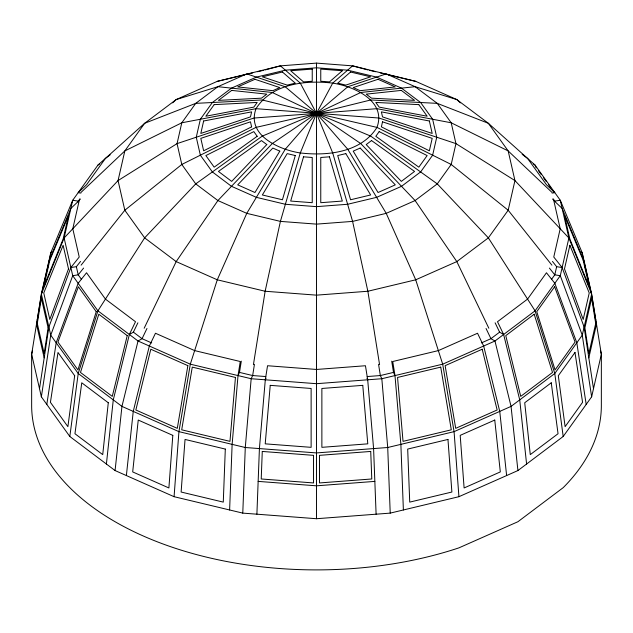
<?xml version="1.0" encoding="UTF-8"?>
<svg xmlns="http://www.w3.org/2000/svg" width="633" height="633" viewBox="0 0 633 633"><rect width="100%" height="100%" fill="white"/><g stroke="black" fill="none" stroke-linecap="round" stroke-linejoin="round"><path stroke-width="0.95" d="M229.621 509.976L232.129 444.366L238.016 375.575L240.263 361.514L194.64 350.603L155.465 333.251L149.341 346.014L133.246 411.403L126.378 475.557M600.48 350.445L601.35 354.266L601.35 405.436A284.85 164.453 0 0 1 563.188 487.663L517.921 521.727L458.925 547.861A284.85 164.453 0 0 1 31.65 405.436L31.65 354.266L41.359 294.068L50.735 252.955L72.716 200.265L97.925 165.118L144.641 123.293L176.18 99.571L217.277 81.356L280.411 65.856L316.5 63.11L352.589 65.856L415.723 81.356L456.82 99.571L488.36 123.293L535.075 165.118L560.284 200.265L582.265 252.955L591.641 294.068L601.35 354.266L591.641 396.828L563.188 436.493L517.921 470.556L458.925 496.691L390.221 513.118L316.5 518.72L242.779 513.118L245.287 447.507L251.174 378.724L252.654 375.551L254.45 364.299M256.895 514.194L259.411 448.583L265.298 379.8L267.545 365.739L316.5 369.458L365.455 365.739L367.702 379.8L373.589 448.583L376.105 514.194M242.779 513.118L174.075 496.691L178.925 431.643L190.311 364.165L217.277 279.802L246.775 213.345L285.198 149.341L316.5 113.386L347.802 86.737L386.225 73.895L415.106 86.689L456.82 99.571L460.381 102.862M106.407 464.029L113.275 399.874L129.369 334.485L135.502 321.722L105.434 299.1L86.539 272.768L78.168 283.283L56.179 342.785L46.81 404.432M174.075 496.691L115.079 470.556L121.947 406.394L138.034 341.013L142.069 338.687L146.967 328.472M115.079 470.556L69.812 436.493L78.215 373.494L97.925 310.835L144.641 237.866L195.732 183.879L262.284 136.111L316.5 113.386L360.77 92.481L415.106 86.689L437.268 103.361L488.36 123.293L508.18 150.931L551.913 192.337M39.499 388.678L48.876 327.032L70.856 267.537L79.228 257.014L72.787 228.75L79.228 200.487L70.856 208.415L48.876 261.113L48.116 265.844M69.812 436.493L41.359 396.828L50.735 335.181L72.716 275.687L64.115 237.976L72.716 200.265L78.215 201.112L80.312 199.134M47.499 268.978L48.108 265.187L41.572 293.823M49.96 257.773L50.735 252.955L51.819 251.436M238.016 375.575L239.496 372.402L241.292 361.15M253.422 364.663L265.14 291.251L280.411 221.392L300.295 152.949L316.5 113.386L332.705 83.121L352.589 65.856L367.86 69.915M41.359 294.78L37.284 320.037L38.36 315.313M37.6 319.356L36.5 324.167L44.183 357.859M32.52 350.445L31.65 354.266L41.359 396.828M78.033 201.935L79.853 198.833M552.451 261.429L556.644 266.683L554.785 274.841L551.509 279.398M588.817 357.859L596.5 324.167L595.4 319.356M315.827 115.23L316.5 113.386L300.295 83.121L280.411 65.856L265.14 69.915M265.298 379.8L266.034 378.21M129.369 334.485L133.397 332.159L137.891 322.798M144.166 328.242L176.18 261.595L217.894 200.55L272.23 143.596L316.5 113.386L318.344 112.706M315.297 114.945L316.5 113.386L370.716 99.967L437.268 103.361L451.202 122.786L455.95 143.62L451.202 164.461L437.268 183.879L415.106 200.55L386.225 213.345L352.589 221.392L316.5 224.129L280.411 221.392L246.775 213.345L217.894 200.55L195.732 183.879L181.798 164.461L177.05 143.62L181.798 122.786L195.732 103.361L217.894 86.689L246.775 73.895L285.198 86.737L318.826 115.222M70.856 267.537L76.356 266.683L80.549 261.429M81.087 265.172L124.82 210.235L181.798 164.461L256.025 127.391L318.439 113.07M83.603 268.076L78.215 274.841L72.716 275.687L97.925 310.835L138.034 341.013L190.311 364.165L251.174 378.724L316.5 383.693L381.826 378.724L442.689 364.165L494.966 341.013L535.075 310.835L560.284 275.687L568.885 237.976L560.284 200.265L554.785 201.112L552.688 199.134M81.087 192.337L124.82 150.931L144.641 123.293L195.732 103.361L262.284 99.967L316.5 113.386L376.975 127.391L451.202 164.461L508.18 210.235L551.913 265.172M172.619 102.862L176.18 99.571L217.894 86.689L272.23 92.481L319.127 114.708M314.174 115.222L316.5 113.386L376.975 108.678L451.202 122.786L508.18 150.931L514.945 180.579L508.18 210.235L488.36 237.866L456.82 261.595L415.723 279.802L367.86 291.251L316.5 295.152L265.14 291.251L217.277 279.802L176.18 261.595L144.641 237.866L124.82 210.235L118.054 180.579L124.82 150.931L181.798 122.786L256.025 108.678L379.104 118.039L455.95 143.62L514.945 180.579L568.885 237.976L591.641 294.068L582.265 335.181L591.641 396.828M110.166 154.84L105.434 158.4L86.539 184.733L78.168 192.669L80.921 193.089M97.925 165.118L99.5 163.939M526.593 464.029L519.725 399.874L503.631 334.485L499.603 332.159L490.931 338.687L481.373 342.92M313.873 114.708L316.5 113.386L318.454 113.386M313.667 114.257L316.5 113.386L320.417 113.964M217.277 81.356L245.034 74.718M246.949 74.267L252.694 72.89M257.481 71.743L263.225 70.374M403.379 509.976L400.871 444.366L394.984 375.575L393.504 372.402L380.346 375.551L367.172 376.548M552.079 193.089L554.832 192.669L546.461 184.733L527.566 158.4L522.17 154.341M312.583 113.964L316.5 113.386L319.333 114.257M374.847 481.389L316.5 485.82L258.153 481.389M314.546 113.386L316.5 113.386L370.716 136.111L437.268 183.879L488.36 237.866L535.075 310.835L554.785 373.494L563.188 436.493M265.797 376.548L252.654 375.551L239.496 372.402M556.644 266.683L562.144 267.537L584.124 327.032L593.501 388.678M314.561 113.07L316.5 113.386L360.77 143.596L415.106 200.55L456.82 261.595L488.834 328.242M369.775 70.374L375.519 71.743M380.306 72.89L386.051 74.267M387.966 74.718L415.723 81.356M314.656 112.706L316.5 113.386L347.802 149.341L386.225 213.345L415.723 279.802L442.689 364.165L454.075 431.643L458.925 496.691M151.675 342.944L142.069 338.687L133.397 332.159M533.5 163.939L535.075 165.118L536.167 167.872M562.144 267.537L553.772 257.014L560.213 228.75L553.772 200.487L562.144 208.415L584.124 261.113L584.884 265.844M549.397 268.076L554.785 274.841L560.284 275.687L582.265 335.181L554.785 373.494L511.053 406.394L454.075 431.643L387.712 447.507L316.5 452.927L245.287 447.507L178.925 431.643L121.947 406.394L78.215 373.494L50.735 335.181L41.359 294.068L64.115 237.976L118.054 180.579L177.05 143.62L253.896 118.039L316.5 113.386L317.703 114.945M538.43 170.578L541.223 174.479M543.454 177.588L546.247 181.481M548.487 184.599L550.718 187.716M552.957 190.834L554.073 192.385M553.139 198.833L554.785 201.112M581.181 251.436L582.265 252.955L583.04 257.773M81.491 279.398L78.215 274.841L76.356 266.683M503.631 334.485L497.498 321.722L527.566 299.1L546.461 272.768L554.832 283.283L576.821 342.785L586.19 404.432M495.109 322.798L499.603 332.159M486.033 328.472L490.931 338.687L494.966 341.013L511.053 406.394L517.921 470.556M366.966 378.21L367.702 379.8M317.173 115.23L316.5 113.386L332.705 152.949L352.589 221.392L367.86 291.251L379.578 364.663M591.428 293.823L584.892 265.187L585.501 268.978M594.64 315.313L595.716 320.037L591.641 294.78M394.984 375.575L392.737 361.514L438.36 350.603L477.535 333.251L483.659 346.014L499.754 411.403L506.622 475.557M391.708 361.15L393.504 372.402M378.55 364.299L380.346 375.551L381.826 378.724L387.712 447.507L390.221 513.118M316.5 63.11L316.5 518.72M225.308 449.074L223.275 502.119L181.117 492.031L185.042 439.444L225.308 449.074M262.276 451.448L261.215 478.975L313.533 482.947L313.533 455.349L262.276 451.448M172.809 435.369L168.892 487.956L132.685 471.917L138.239 420.051L172.809 435.369M235.444 377.45L229.969 441.359L181.703 429.815L192.274 367.124L235.444 377.45M270.228 385.355L265.219 443.844L311.127 447.333L311.127 388.464L270.228 385.355M108.283 402.754L102.728 454.621L74.955 433.724L81.752 382.791L108.283 402.754M74.686 375.733L67.889 426.666L50.426 402.319L58.007 352.486L74.686 375.733M48.108 327.799L44.168 353.665L37.284 323.463L41.359 298.206L48.108 327.799M187.866 365.66L177.295 428.351L135.85 409.986L150.804 349.234L187.866 365.66M49.809 260.266L43.764 286.773L63.118 239.076L68.506 215.457L49.809 260.266M200.36 119.257L196.262 137.226L200.36 155.196L212.371 171.931L231.48 186.316L256.381 197.346L285.38 204.277L316.5 206.643L347.62 204.277L376.619 197.346L401.52 186.316L420.629 171.931L432.64 155.196L436.738 137.226L432.64 119.257L420.629 102.514L401.52 88.137L376.619 77.107L347.62 70.168L316.5 67.802L285.38 70.168L256.381 77.107L231.48 88.137L212.371 102.514L200.36 119.257M203.644 120.99L200.811 133.436L250.47 116.899L251.618 111.875L203.644 120.99M256.025 108.678C246.19 135.264 279.462 149.855 300.295 152.949C327.245 156.129 361.301 152.529 376.975 127.391C386.81 100.813 353.538 86.223 332.705 83.121C305.755 79.94 271.699 83.548 256.025 108.678M382.53 121.829L381.382 126.853L429.356 150.804L432.189 138.358L382.53 121.829M569.882 245.28L564.494 268.89L583.191 319.475L589.236 292.976L569.882 245.28M591.641 298.206L584.892 327.799L588.832 353.665L595.716 323.463L591.641 298.206M127.233 335.632L112.278 396.377L80.478 372.449L98.795 314.229L127.233 335.632M295.287 155.552L282.437 199.775L262.347 194.972L287.184 153.613L295.287 155.552M303.531 156.826L290.682 201.057L312.235 202.695L312.235 157.482L303.531 156.826M96.248 311.689L77.938 369.909L57.943 342.042L78.365 286.765L96.248 311.689M68.506 268.89L49.809 319.475L43.764 292.976L63.118 245.28L68.506 268.89M279.794 151.145L254.957 192.511L237.707 184.868L272.831 148.059L279.794 151.145M214.176 104.635L205.852 116.227L253.825 107.119L257.18 102.435L214.176 104.635M379.175 131.609L375.82 136.293L418.824 167.159L427.148 155.568L379.175 131.609M554.635 286.765L536.752 311.689L555.062 369.909L575.057 342.042L554.635 286.765M574.993 352.486L558.314 375.733L565.111 426.666L582.574 402.319L574.993 352.486M266.794 144.577L231.678 181.386L218.44 171.432L261.453 140.558L266.794 144.577M342.318 70.738L329.469 81.902L320.765 81.246L320.765 69.1L342.318 70.738M350.563 72.02L337.713 83.176L345.816 85.115L370.653 76.822L350.563 72.02M231.678 90.408L218.44 100.37L261.453 98.17L266.794 94.151L231.678 90.408M371.547 140.558L366.206 144.577L401.322 181.386L414.56 171.432L371.547 140.558M534.205 314.229L505.767 335.632L520.722 396.377L552.522 372.449L534.205 314.229M551.248 382.791L524.717 402.754L530.272 454.621L558.045 433.724L551.248 382.791M257.18 136.293L214.176 167.159L205.852 155.568L253.825 131.609L257.18 136.293M251.618 126.853L203.644 150.804L200.811 138.358L250.47 121.829L251.618 126.853M254.957 79.283L237.707 86.927L272.831 90.669L279.794 87.583L254.957 79.283M360.169 148.059L353.206 151.145L378.043 192.511L395.293 184.868L360.169 148.059M482.196 349.234L445.134 365.66L455.705 428.351L497.15 409.986L482.196 349.234M494.761 420.051L460.191 435.369L464.108 487.956L500.315 471.917L494.761 420.051M378.043 79.283L353.206 87.583L360.169 90.669L395.293 86.927L378.043 79.283M282.437 72.02L262.347 76.822L287.184 85.115L295.287 83.176L282.437 72.02M345.816 153.613L337.713 155.552L350.563 199.775L370.653 194.972L345.816 153.613M440.726 367.124L397.556 377.45L403.031 441.359L451.297 429.815L440.726 367.124M447.958 439.444L407.692 449.074L409.725 502.119L451.883 492.031L447.958 439.444M401.322 90.408L366.206 94.151L371.547 98.17L414.56 100.37L401.322 90.408M312.235 69.1L290.682 70.738L303.531 81.902L312.235 81.246L312.235 69.1M329.469 156.826L320.765 157.482L320.765 202.695L342.318 201.057L329.469 156.826M362.772 385.355L321.873 388.464L321.873 447.333L367.781 443.844L362.772 385.355M370.724 451.448L319.467 455.349L319.467 482.947L371.785 478.975L370.724 451.448M418.824 104.635L375.82 102.435L379.175 107.119L427.148 116.227L418.824 104.635M429.356 120.99L381.382 111.875L382.53 116.899L432.189 133.436L429.356 120.99M583.191 260.266L564.494 215.457L569.882 239.076L589.236 286.773L583.191 260.266"/></g></svg>
